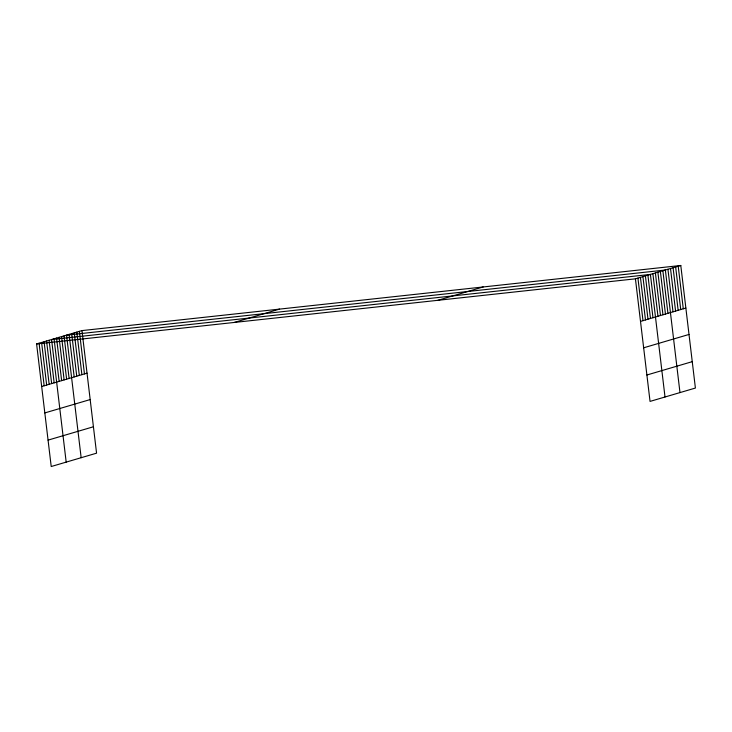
<?xml version="1.0" encoding="UTF-8"?>
<svg xmlns="http://www.w3.org/2000/svg" width="732" height="732" viewBox="0 0 732 732"><rect width="100%" height="100%" fill="white"/><g stroke="black" fill="none" stroke-linecap="round" stroke-linejoin="round"><path stroke-width="1.1" d="M81.957 330.599L96.569 453.172L51.213 466.522L36.6 343.948L81.957 330.599L680.787 265.478L695.4 388.052L650.043 401.401L635.431 278.828L680.787 265.478M234.213 322.455L279.569 309.105M41.678 386.514L87.026 373.164M44.826 412.921L90.173 399.571M437.818 300.321L483.166 286.962M48.065 440.124L93.421 426.774M640.509 321.394L685.857 308.044M643.657 347.801L689.004 334.451M646.896 375.004L692.252 361.654M36.6 343.948L635.431 278.828M678.216 266.228L683.285 308.803M675.645 266.988L680.723 309.554M673.074 267.747L678.152 310.313M670.503 268.498L675.581 311.073M667.932 269.257L673.01 311.823M679.982 392.59L665.361 270.017L66.53 335.137L81.151 457.71M662.872 270.748L667.941 313.314M660.374 271.481L665.452 314.055M657.885 272.222L662.954 314.787M655.387 272.954L660.465 315.519M652.889 273.686L657.967 316.251M665.013 397L650.4 274.418L51.569 339.538L66.182 462.121M647.902 275.159L652.981 317.725M645.404 275.891L650.483 318.457M642.916 276.623L647.994 319.189M640.418 277.355L645.496 319.93M637.929 278.096L642.998 320.662M79.385 331.349L84.454 373.924M76.814 332.108L81.892 374.674M74.243 332.868L79.321 375.434M71.672 333.618L76.75 376.193M69.101 334.378L74.179 376.943M64.041 335.869L69.11 378.435M61.543 336.601L66.621 379.176M59.054 337.342L64.123 379.908M56.556 338.074L61.634 380.64M54.058 338.806L59.136 381.372M49.071 340.279L54.15 382.845M46.574 341.011L51.652 383.577M44.085 341.743L49.163 384.309M41.587 342.475L46.665 385.05M39.098 343.217L44.167 385.782"/></g></svg>
